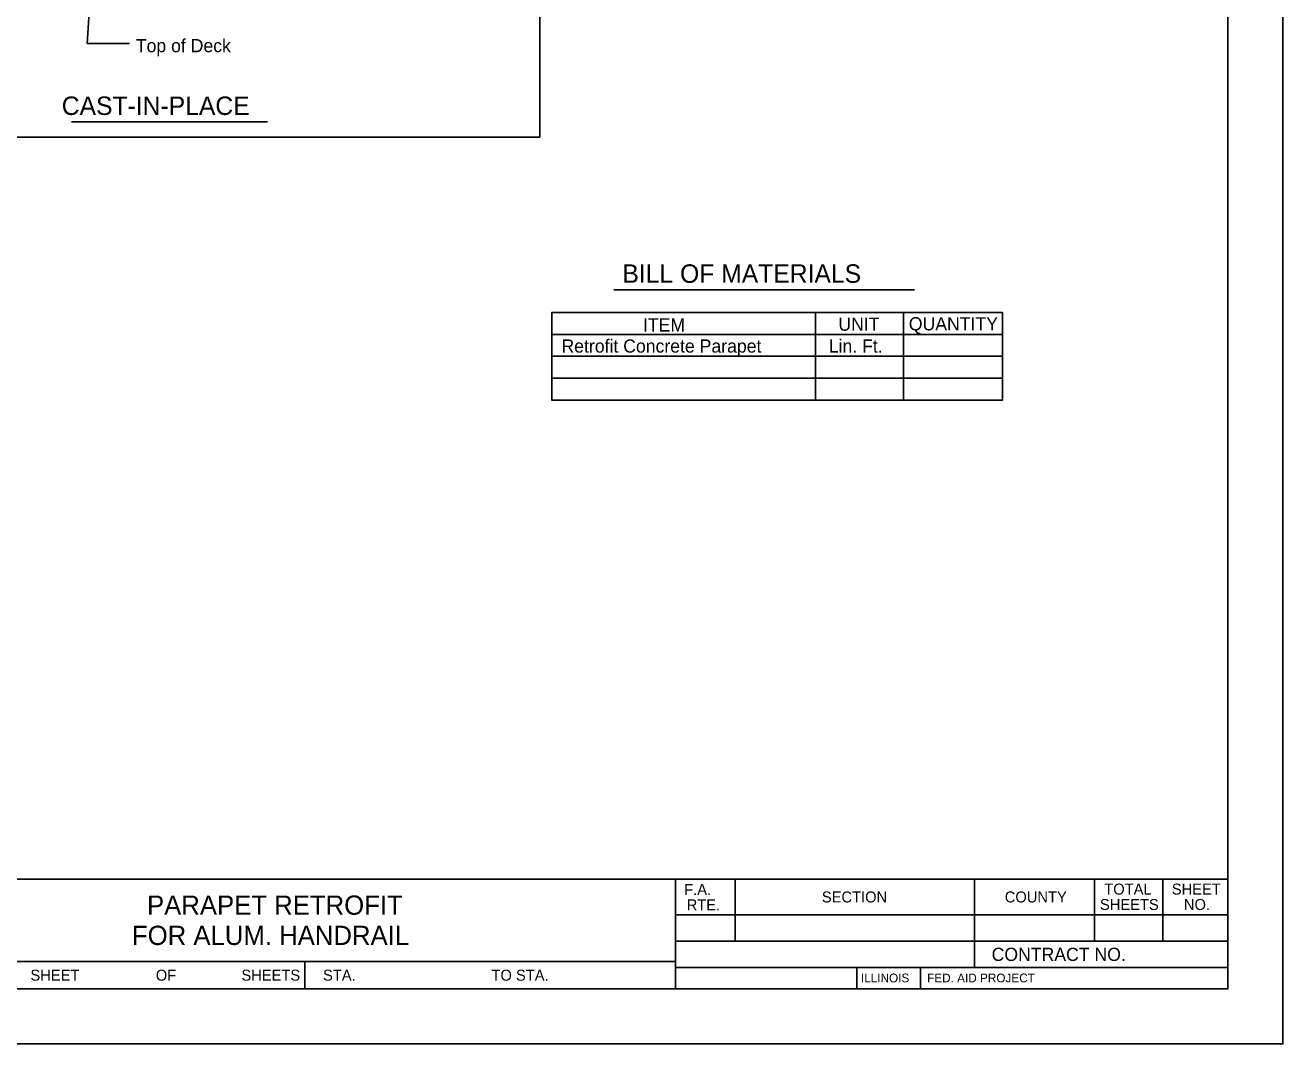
# Model space of a CAD drawing. Extents: x 145166 to 145846, y 38375 to 38815.
# Drawn here: x 145616.8 to 145845.7, y 38375.5 to 38561 of the extents above; entities that cross this region are included whole.
import ezdxf

# ---------------------------------------------------------------- set-up
doc = ezdxf.new("R2010")
doc.units = 0
for name, color, linetype in [('Design_EX_Roadway Notes', 7, 'Continuous'), ('Level 48', 7, 'Continuous'), ('Sheets_50 Reference Boundary', 7, 'Continuous'), ('Sheets_General Details', 7, 'Continuous'), ('Sheets_Printer Plotting Border', 7, 'Continuous')]:
    doc.layers.add(name, color=color, linetype=linetype)

msp = doc.modelspace()

# ---------------------------------------------------------------- linework, layer by layer
at = {"layer": 'Design_EX_Roadway Notes'}
for p in [(145628.71, 38567.78), (145635.77, 38557.62)]:
    msp.add_line(p, (145628.06, 38557.62), dxfattribs=at)
at = {"layer": 'Level 48'}
msp.add_lwpolyline([(145165.68, 38815.49), (145845.68, 38815.49), (145845.68, 38375.49), (145165.68, 38375.49)], close=True, dxfattribs=at)
at = {"layer": 'Sheets_50 Reference Boundary'}
msp.add_lwpolyline([(145205.68, 38805.48), (145835.68, 38805.48), (145835.68, 38405.49), (145205.68, 38405.49)], close=True, dxfattribs=at)
at = {"layer": 'Sheets_General Details'}
for p, q in [((145845.68, 38375.49), (145845.68, 38815.49)), ((145625.17, 38543.36), (145660.84, 38543.36)), ((145723.89, 38512.78), (145778.64, 38512.78)), ((145205.68, 38405.49), (145835.68, 38405.49)), ((145735.16, 38405.49), (145735.16, 38385.49)), ((145745.97, 38405.49), (145745.97, 38394.18)), ((145789.57, 38405.49), (145789.57, 38389.38)), ((145811.41, 38405.49), (145811.41, 38394.18)), ((145823.82, 38405.49), (145823.82, 38394.18)), ((145735.16, 38398.98), (145835.68, 38398.98)), ((145735.16, 38394.18), (145835.68, 38394.18)), ((145581.16, 38390.49), (145735.16, 38390.49)), ((145667.68, 38390.49), (145667.68, 38385.49)), ((145735.16, 38389.38), (145835.68, 38389.38)), ((145768.11, 38389.38), (145768.11, 38385.49)), ((145779.71, 38389.38), (145779.71, 38385.49)), ((145845.68, 38375.49), (145165.68, 38375.49))]:
    msp.add_line(p, q, dxfattribs=at)
for points in [[(145205.68, 38805.49), (145835.68, 38805.49), (145835.68, 38385.49), (145205.68, 38385.49)], [(145600.58, 38540.56), (145710.43, 38540.56), (145710.43, 38679.75), (145600.58, 38679.75)]]:
    msp.add_lwpolyline(points, close=True, dxfattribs=at)
msp.add_lwpolyline([(145712.64, 38492.66), (145794.64, 38492.66), (145794.64, 38496.66), (145712.64, 38496.66), (145712.64, 38500.66), (145794.64, 38500.66), (145794.64, 38504.66), (145712.64, 38504.66), (145712.64, 38508.66), (145794.64, 38508.66), (145712.64, 38508.66), (145712.64, 38492.66), (145760.64, 38492.66), (145760.64, 38508.66), (145776.64, 38508.66), (145776.64, 38492.66), (145794.64, 38492.66), (145794.64, 38508.66)], dxfattribs=at)
at = {"layer": 'Sheets_Printer Plotting Border'}
msp.add_lwpolyline([(145165.68, 38375.49), (145845.68, 38375.49), (145845.68, 38815.49), (145165.68, 38815.49)], close=True, dxfattribs=at)

# ---------------------------------------------------------------- texts
at = {"layer": 'Design_EX_Roadway Notes'}
msp.add_text('Top of Deck', height=2.4, dxfattribs=at).set_placement((145636.9, 38556.02))
at = {"layer": 'Sheets_General Details'}
for s, height, p in [('CAST-IN-PLACE', 3.36, (145623.42, 38544.6)), ('BILL OF MATERIALS', 3.36, (145725.47, 38514.04)), ('ITEM', 2.4, (145729.21, 38505.17)), ('UNIT', 2.4, (145764.78, 38505.31)), ('QUANTITY', 2.4, (145777.6, 38505.38)), ('Retrofit Concrete Parapet', 2.4, (145714.38, 38501.33)), ('Lin. Ft.', 2.4, (145763.03, 38501.34)), ('F.A.  ', 2, (145736.71, 38402.59)), ('TOTAL', 2, (145813.18, 38402.66)), ('SHEET', 2, (145825.47, 38402.66)), ('PARAPET RETROFIT', 3.5, (145638.94, 38398.99)), ('RTE.', 2, (145737.17, 38399.79)), ('SECTION', 2, (145761.77, 38401.23)), ('COUNTY', 2, (145795.06, 38401.23)), ('SHEETS', 2, (145812.39, 38399.86)), ('NO.', 2, (145827.67, 38399.86)), ('FOR ALUM. HANDRAIL', 3.5, (145636.2, 38393.49)), ('CONTRACT NO.      ', 2.4, (145792.67, 38390.58)), ('SHEET', 2, (145617.72, 38386.99)), ('OF', 2, (145640.54, 38386.99)), ('SHEETS', 2, (145656.12, 38386.99)), ('STA.', 2, (145670.98, 38386.99)), ('TO STA.', 2, (145701.64, 38386.99)), ('ILLINOIS', 1.6, (145768.89, 38386.68)), ('FED. AID PROJECT', 1.6, (145780.93, 38386.68))]:
    msp.add_text(s, height=height, dxfattribs=at).set_placement(p)

doc.saveas('drawing.dxf')
